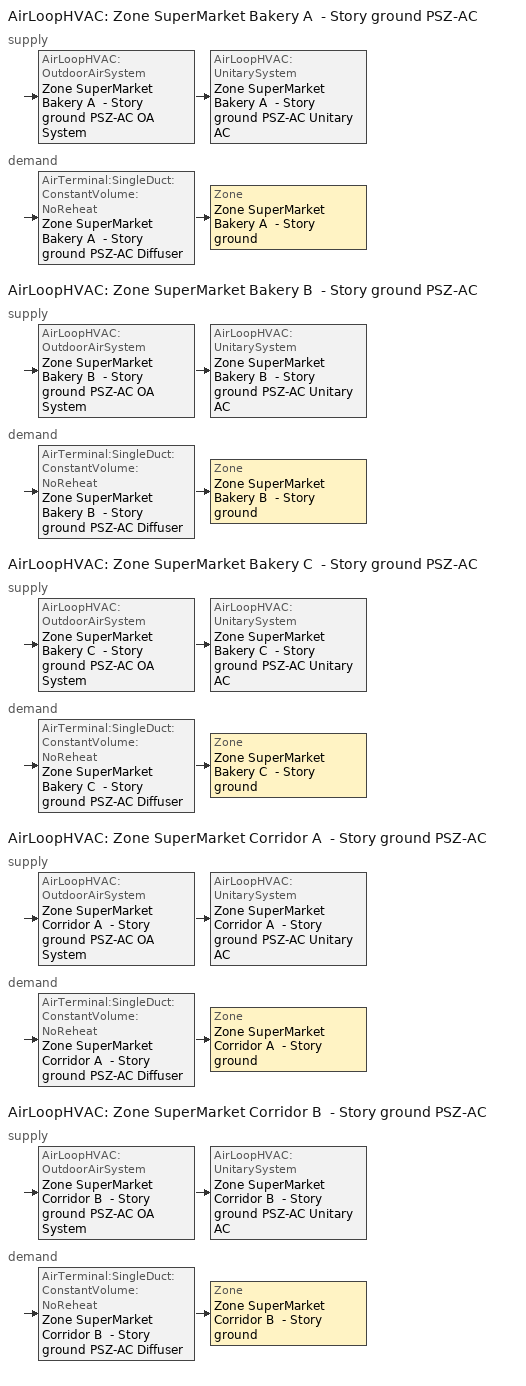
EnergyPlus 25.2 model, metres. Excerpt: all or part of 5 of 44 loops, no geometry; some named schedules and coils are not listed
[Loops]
AirLoopHVAC 'Zone SuperMarket Bakery A  - Story ground PSZ-AC'
 supply: AirLoopHVAC:OutdoorAirSystem 'Zone SuperMarket Bakery A  - Story ground PSZ-AC OA System' > AirLoopHVAC:UnitarySystem 'Zone SuperMarket Bakery A  - Story ground PSZ-AC Unitary AC'
 demand: AirTerminal:SingleDuct:ConstantVolume:NoReheat 'Zone SuperMarket Bakery A  - Story ground PSZ-AC Diffuser' > Zone 'Zone SuperMarket Bakery A  - Story ground'
AirLoopHVAC 'Zone SuperMarket Bakery B  - Story ground PSZ-AC'
 supply: AirLoopHVAC:OutdoorAirSystem 'Zone SuperMarket Bakery B  - Story ground PSZ-AC OA System' > AirLoopHVAC:UnitarySystem 'Zone SuperMarket Bakery B  - Story ground PSZ-AC Unitary AC'
 demand: AirTerminal:SingleDuct:ConstantVolume:NoReheat 'Zone SuperMarket Bakery B  - Story ground PSZ-AC Diffuser' > Zone 'Zone SuperMarket Bakery B  - Story ground'
AirLoopHVAC 'Zone SuperMarket Bakery C  - Story ground PSZ-AC'
 supply: AirLoopHVAC:OutdoorAirSystem 'Zone SuperMarket Bakery C  - Story ground PSZ-AC OA System' > AirLoopHVAC:UnitarySystem 'Zone SuperMarket Bakery C  - Story ground PSZ-AC Unitary AC'
 demand: AirTerminal:SingleDuct:ConstantVolume:NoReheat 'Zone SuperMarket Bakery C  - Story ground PSZ-AC Diffuser' > Zone 'Zone SuperMarket Bakery C  - Story ground'
AirLoopHVAC 'Zone SuperMarket Corridor A  - Story ground PSZ-AC'
 supply: AirLoopHVAC:OutdoorAirSystem 'Zone SuperMarket Corridor A  - Story ground PSZ-AC OA System' > AirLoopHVAC:UnitarySystem 'Zone SuperMarket Corridor A  - Story ground PSZ-AC Unitary AC'
 demand: AirTerminal:SingleDuct:ConstantVolume:NoReheat 'Zone SuperMarket Corridor A  - Story ground PSZ-AC Diffuser' > Zone 'Zone SuperMarket Corridor A  - Story ground'
AirLoopHVAC 'Zone SuperMarket Corridor B  - Story ground PSZ-AC'
 supply: AirLoopHVAC:OutdoorAirSystem 'Zone SuperMarket Corridor B  - Story ground PSZ-AC OA System' > AirLoopHVAC:UnitarySystem 'Zone SuperMarket Corridor B  - Story ground PSZ-AC Unitary AC'
 demand: AirTerminal:SingleDuct:ConstantVolume:NoReheat 'Zone SuperMarket Corridor B  - Story ground PSZ-AC Diffuser' > Zone 'Zone SuperMarket Corridor B  - Story ground'
[ZoneControl:Thermostat] Temperature Difference Between Cutout And Setpoint {deltaC}=0
Name | Zone or ZoneList | Control Type Schedule | Control 1
Zone SuperMarket Bakery A  - Story ground Thermostat | Zone SuperMarket Bakery A  - Story ground | Zone SuperMarket Bakery A  - Story ground Thermostat Schedule | SuperMarket Bakery - 90.1-2019 Thermostat 1
Zone SuperMarket Bakery B  - Story ground Thermostat | Zone SuperMarket Bakery B  - Story ground | Zone SuperMarket Bakery B  - Story ground Thermostat Schedule | SuperMarket Bakery - 90.1-2019 Thermostat 2
Zone SuperMarket Bakery C  - Story ground Thermostat | Zone SuperMarket Bakery C  - Story ground | Zone SuperMarket Bakery C  - Story ground Thermostat Schedule | SuperMarket Bakery - 90.1-2019 Thermostat
Zone SuperMarket Corridor A  - Story ground Thermostat | Zone SuperMarket Corridor A  - Story ground | Zone SuperMarket Corridor A  - Story ground Thermostat Schedule | SuperMarket Corridor - 90.1-2019 Thermostat 1
Zone SuperMarket Corridor B  - Story ground Thermostat | Zone SuperMarket Corridor B  - Story ground | Zone SuperMarket Corridor B  - Story ground Thermostat Schedule | SuperMarket Corridor - 90.1-2019 Thermostat 2
[ThermostatSetpoint:DualSetpoint]
Name | Heating Setpoint Temperature Schedule | Cooling Setpoint Temperature Schedule
SuperMarket Bakery - 90.1-2019 Thermostat 1; SuperMarket Bakery - 90.1-2019 Thermostat 2; SuperMarket Bakery - 90.1-2019 Thermostat | SuperMarket HtgSetp_Enduse | SuperMarket ClgSetp_Enduse
SuperMarket Corridor - 90.1-2019 Thermostat 1; SuperMarket Corridor - 90.1-2019 Thermostat 2 | SuperMarket HtgSetp | SuperMarket ClgSetp
[Fan:ZoneExhaust] Availability Schedule=Always On Discrete; Fan Total Efficiency=0.455889; Pressure Rise {Pa}=124.544; Flow Fraction Schedule=Always On Discrete; System Availability Manager Coupling Mode=Decoupled
Name | Maximum Flow Rate {m3/s}
Zone SuperMarket Bakery A  - Story ground Exhaust Fan; Zone SuperMarket Bakery C  - Story ground Exhaust Fan | 0.114032
Zone SuperMarket Bakery B  - Story ground Exhaust Fan | 1.08867
[AirTerminal:SingleDuct:ConstantVolume:NoReheat] Availability Schedule=Always On Discrete; Maximum Air Flow Rate {m3/s}=AutoSize
Zone SuperMarket Bakery A  - Story ground PSZ-AC Diffuser; Zone SuperMarket Bakery B  - Story ground PSZ-AC Diffuser; Zone SuperMarket Bakery C  - Story ground PSZ-AC Diffuser; Zone SuperMarket Corridor A  - Story ground PSZ-AC Diffuser; Zone SuperMarket Corridor B  - Story ground PSZ-AC Diffuser
[Zone equipment]
Zone SuperMarket Bakery A  - Story ground: Zone SuperMarket Bakery A  - Story ground Exhaust Fan, Zone SuperMarket Bakery A  - Story ground PSZ-AC Diffuser
Zone SuperMarket Bakery B  - Story ground: Zone SuperMarket Bakery B  - Story ground Exhaust Fan, Zone SuperMarket Bakery B  - Story ground PSZ-AC Diffuser
Zone SuperMarket Bakery C  - Story ground: Zone SuperMarket Bakery C  - Story ground Exhaust Fan, Zone SuperMarket Bakery C  - Story ground PSZ-AC Diffuser
Zone SuperMarket Corridor A  - Story ground: Zone SuperMarket Corridor A  - Story ground PSZ-AC Diffuser
Zone SuperMarket Corridor B  - Story ground: Zone SuperMarket Corridor B  - Story ground PSZ-AC Diffuser
[Sizing:Zone] Zone Cooling Design Supply Air Temperature Input Method=SupplyAirTemperature; Zone Cooling Design Supply Air Temperature {C}=12.7778; Zone Cooling Design Supply Air Temperature Difference {deltaC}=11.11; Zone Heating Design Supply Air Temperature Input Method=SupplyAirTemperature; Zone Heating Design Supply Air Temperature {C}=50; Zone Heating Design Supply Air Temperature Difference {deltaC}=11.11; Zone Cooling Design Supply Air Humidity Ratio {kgWater/kgDryAir}=0.0085; Zone Heating Design Supply Air Humidity Ratio {kgWater/kgDryAir}=0.008; Cooling Design Air Flow Method=DesignDay; Cooling Design Air Flow Rate {m3/s}=0; Cooling Minimum Air Flow per Zone Floor Area {m3/s-m2}=0.000762; Cooling Minimum Air Flow {m3/s}=0; Cooling Minimum Air Flow Fraction=0; Heating Design Air Flow Method=DesignDay; Heating Design Air Flow Rate {m3/s}=0; Heating Maximum Air Flow per Zone Floor Area {m3/s-m2}=0.002032; Heating Maximum Air Flow {m3/s}=0.141576; Heating Maximum Air Flow Fraction=1; Account for Dedicated Outdoor Air System=No; Zone Load Sizing Method=Sensible Load Only No Latent Load; Zone Latent Cooling Design Supply Air Humidity Ratio Input Method=HumidityRatioDifference; Zone Cooling Design Supply Air Humidity Ratio Difference {kgWater/kgDryAir}=0.005; Zone Latent Heating Design Supply Air Humidity Ratio Input Method=HumidityRatioDifference; Zone Humidification Design Supply Air Humidity Ratio Difference {kgWater/kgDryAir}=0.005; Type of Space Sum to Use=Coincident; Heating Coil Sizing Method=None; Maximum Heating Capacity To Cooling Load Sizing Ratio {W/W}=1
Name | Design Specification Outdoor Air Object
Zone SuperMarket Bakery A  - Story ground; Zone SuperMarket Bakery B  - Story ground; Zone SuperMarket Bakery C  - Story ground | SuperMarket Bakery Ventilation
Zone SuperMarket Corridor A  - Story ground; Zone SuperMarket Corridor B  - Story ground | SuperMarket Corridor Ventilation
[DesignSpecification:OutdoorAir] Outdoor Air Method=Sum; Outdoor Air Flow per Zone {m3/s}=0; Outdoor Air Flow Air Changes per Hour {1/hr}=0
Name | Outdoor Air Flow per Person {m3/s-person} | Outdoor Air Flow per Zone Floor Area {m3/s-m2}
SuperMarket Bakery Ventilation | 0.00353961 | 0.0009144
SuperMarket Corridor Ventilation | 0 | 0.0003048
[AirLoopHVAC] Design Supply Air Flow Rate {m3/s}=AutoSize; Design Return Air Flow Fraction of Supply Air Flow=1
Zone SuperMarket Bakery A  - Story ground PSZ-AC; Zone SuperMarket Bakery B  - Story ground PSZ-AC; Zone SuperMarket Bakery C  - Story ground PSZ-AC; Zone SuperMarket Corridor A  - Story ground PSZ-AC; Zone SuperMarket Corridor B  - Story ground PSZ-AC
[Sizing:System] Type of Load to Size On=Sensible; Design Outdoor Air Flow Rate {m3/s}=Autosize; Central Heating Maximum System Air Flow Ratio=1; Preheat Design Temperature {C}=7.22222; Preheat Design Humidity Ratio {kgWater/kgDryAir}=0.008; Precool Design Temperature {C}=12.7778; Precool Design Humidity Ratio {kgWater/kgDryAir}=0.008; Central Cooling Design Supply Air Temperature {C}=12.7778; Central Heating Design Supply Air Temperature {C}=50; Type of Zone Sum to Use=Coincident; 100% Outdoor Air in Cooling=No; 100% Outdoor Air in Heating=No; Central Cooling Design Supply Air Humidity Ratio {kgWater/kgDryAir}=0.0085; Central Heating Design Supply Air Humidity Ratio {kgWater/kgDryAir}=0.008; Cooling Supply Air Flow Rate Method=DesignDay; Cooling Supply Air Flow Rate {m3/s}=0; Cooling Supply Air Flow Rate Per Floor Area {m3/s-m2}=0.00996765; Cooling Fraction of Autosized Cooling Supply Air Flow Rate=1; Cooling Supply Air Flow Rate Per Unit Cooling Capacity {m3/s-W}=3.94755e-05; Heating Supply Air Flow Rate Method=DesignDay; Heating Supply Air Flow Rate {m3/s}=0; Heating Supply Air Flow Rate Per Floor Area {m3/s-m2}=0.00996765; Heating Fraction of Autosized Heating Supply Air Flow Rate=1; Heating Fraction of Autosized Cooling Supply Air Flow Rate=1; Heating Supply Air Flow Rate Per Unit Heating Capacity {m3/s-W}=3.15882e-05; System Outdoor Air Method=ZoneSum; Zone Maximum Outdoor Air Fraction=1; Cooling Design Capacity Method=CoolingDesignCapacity; Cooling Design Capacity {W}=Autosize; Cooling Design Capacity Per Floor Area {W/m2}=234.7; Fraction of Autosized Cooling Design Capacity=1; Heating Design Capacity Method=HeatingDesignCapacity; Heating Design Capacity {W}=Autosize; Heating Design Capacity Per Floor Area {W/m2}=157; Fraction of Autosized Heating Design Capacity=1; Central Cooling Capacity Control Method=OnOff; Occupant Diversity=Autosize; Heating Coil Sizing Method=None; Maximum Heating Capacity To Cooling Capacity Sizing Ratio {W/W}=1
Zone SuperMarket Bakery A  - Story ground PSZ-AC; Zone SuperMarket Bakery B  - Story ground PSZ-AC; Zone SuperMarket Bakery C  - Story ground PSZ-AC; Zone SuperMarket Corridor A  - Story ground PSZ-AC; Zone SuperMarket Corridor B  - Story ground PSZ-AC
[Controller:OutdoorAir] Minimum Outdoor Air Flow Rate {m3/s}=Autosize; Maximum Outdoor Air Flow Rate {m3/s}=Autosize; Economizer Control Type=NoEconomizer; Economizer Control Action Type=ModulateFlow; Economizer Maximum Limit Dry-Bulb Temperature {C}=28; Economizer Maximum Limit Enthalpy {J/kg}=64000; Lockout Type=NoLockout; Minimum Limit Type=FixedMinimum; Minimum Outdoor Air Schedule=Always On Discrete; High Humidity Control=No; High Humidity Outdoor Air Flow Ratio=1; Control High Indoor Humidity Based on Outdoor Humidity Ratio=Yes; Heat Recovery Bypass Control Type=BypassWhenWithinEconomizerLimits; Economizer Operation Staging=InterlockedWithMechanicalCooling
Name | Mechanical Ventilation Controller
Zone SuperMarket Bakery A  - Story ground PSZ-AC OA System Controller | Controller Mechanical Ventilation 34
Zone SuperMarket Bakery B  - Story ground PSZ-AC OA System Controller | Controller Mechanical Ventilation 36
Zone SuperMarket Bakery C  - Story ground PSZ-AC OA System Controller | Controller Mechanical Ventilation 35
Zone SuperMarket Corridor A  - Story ground PSZ-AC OA System Controller | Controller Mechanical Ventilation 1
Zone SuperMarket Corridor B  - Story ground PSZ-AC OA System Controller | Controller Mechanical Ventilation 2
[Controller:MechanicalVentilation] Availability Schedule=Always On Discrete; Demand Controlled Ventilation=No; System Outdoor Air Method=ZoneSum
Name | Zone or ZoneList Name 1 | Design Specification Outdoor Air Object Name 1
Controller Mechanical Ventilation 34 | Zone SuperMarket Bakery A  - Story ground | SuperMarket Bakery Ventilation
Controller Mechanical Ventilation 36 | Zone SuperMarket Bakery B  - Story ground | SuperMarket Bakery Ventilation
Controller Mechanical Ventilation 35 | Zone SuperMarket Bakery C  - Story ground | SuperMarket Bakery Ventilation
Controller Mechanical Ventilation 1 | Zone SuperMarket Corridor A  - Story ground | SuperMarket Corridor Ventilation
Controller Mechanical Ventilation 2 | Zone SuperMarket Corridor B  - Story ground | SuperMarket Corridor Ventilation
[SetpointManager:MixedAir] Control Variable=Temperature
Name | Setpoint Node or NodeList
Zone SuperMarket Bakery A  - Story ground PSZ-AC Mixed Air Node OS Default SPM | Zone SuperMarket Bakery A  - Story ground PSZ-AC Mixed Air Node
Zone SuperMarket Bakery B  - Story ground PSZ-AC Mixed Air Node OS Default SPM | Zone SuperMarket Bakery B  - Story ground PSZ-AC Mixed Air Node
Zone SuperMarket Bakery C  - Story ground PSZ-AC Mixed Air Node OS Default SPM | Zone SuperMarket Bakery C  - Story ground PSZ-AC Mixed Air Node
Zone SuperMarket Corridor A  - Story ground PSZ-AC Mixed Air Node OS Default SPM | Zone SuperMarket Corridor A  - Story ground PSZ-AC Mixed Air Node
Zone SuperMarket Corridor B  - Story ground PSZ-AC Mixed Air Node OS Default SPM | Zone SuperMarket Corridor B  - Story ground PSZ-AC Mixed Air Node
[AirLoopHVAC:UnitarySystem] Control Type=Load; Dehumidification Control Type=None; Availability Schedule=Always On Discrete; Fan Placement=DrawThrough; Supply Air Fan Operating Mode Schedule=Always On Discrete; DX Heating Coil Sizing Ratio=1; Use DOAS DX Cooling Coil=No; Minimum Supply Air Temperature {C}=2; Latent Load Control=SensibleOnlyLoadControl; Cooling Supply Air Flow Rate Method=SupplyAirFlowRate; Cooling Supply Air Flow Rate {m3/s}=Autosize; Heating Supply Air Flow Rate Method=SupplyAirFlowRate; Heating Supply Air Flow Rate {m3/s}=Autosize; No Load Supply Air Flow Rate Method=None; No Load Supply Air Flow Rate Control Set To Low Speed=Yes; Maximum Supply Air Temperature {C}=80; Maximum Outdoor Dry-Bulb Temperature for Supplemental Heater Operation {C}=21; Ancillary On-Cycle Electric Power {W}=0; Ancillary Off-Cycle Electric Power {W}=0
Name | Controlling Zone or Thermostat Location | Supply Fan | Heating Coil | Cooling Coil | Supplemental Heating Coil
Zone SuperMarket Bakery A  - Story ground PSZ-AC Unitary AC | Zone SuperMarket Bakery A  - Story ground | Zone SuperMarket Bakery A  - Story ground PSZ-AC Fan | Zone SuperMarket Bakery A  - Story ground PSZ-AC Water Htg Coil | Zone SuperMarket Bakery A  - Story ground PSZ-AC 1spd DX AC Clg Coil | Zone SuperMarket Bakery A  - Story ground PSZ-AC Electric Backup Htg Coil
Zone SuperMarket Bakery B  - Story ground PSZ-AC Unitary AC | Zone SuperMarket Bakery B  - Story ground | Zone SuperMarket Bakery B  - Story ground PSZ-AC Fan | Zone SuperMarket Bakery B  - Story ground PSZ-AC Water Htg Coil | Zone SuperMarket Bakery B  - Story ground PSZ-AC 1spd DX AC Clg Coil | Zone SuperMarket Bakery B  - Story ground PSZ-AC Electric Backup Htg Coil
Zone SuperMarket Bakery C  - Story ground PSZ-AC Unitary AC | Zone SuperMarket Bakery C  - Story ground | Zone SuperMarket Bakery C  - Story ground PSZ-AC Fan | Zone SuperMarket Bakery C  - Story ground PSZ-AC Water Htg Coil | Zone SuperMarket Bakery C  - Story ground PSZ-AC 1spd DX AC Clg Coil | Zone SuperMarket Bakery C  - Story ground PSZ-AC Electric Backup Htg Coil
Zone SuperMarket Corridor A  - Story ground PSZ-AC Unitary AC | Zone SuperMarket Corridor A  - Story ground | Zone SuperMarket Corridor A  - Story ground PSZ-AC Fan | Zone SuperMarket Corridor A  - Story ground PSZ-AC Water Htg Coil | Zone SuperMarket Corridor A  - Story ground PSZ-AC 1spd DX AC Clg Coil | Zone SuperMarket Corridor A  - Story ground PSZ-AC Electric Backup Htg Coil
Zone SuperMarket Corridor B  - Story ground PSZ-AC Unitary AC | Zone SuperMarket Corridor B  - Story ground | Zone SuperMarket Corridor B  - Story ground PSZ-AC Fan | Zone SuperMarket Corridor B  - Story ground PSZ-AC Water Htg Coil | Zone SuperMarket Corridor B  - Story ground PSZ-AC 1spd DX AC Clg Coil | Zone SuperMarket Corridor B  - Story ground PSZ-AC Electric Backup Htg Coil
[Fan:OnOff] Availability Schedule=Always On Discrete; Fan Total Efficiency=0.54; Pressure Rise {Pa}=622.722; Maximum Flow Rate {m3/s}=Autosize; Motor Efficiency=0.9; Motor In Airstream Fraction=1
Name | Fan Power Ratio Function of Speed Ratio Curve | Fan Efficiency Ratio Function of Speed Ratio Curve
Zone SuperMarket Bakery A  - Story ground PSZ-AC Fan | Fan On Off Power Curve 33 | Fan On Off Efficiency Curve 33
Zone SuperMarket Bakery B  - Story ground PSZ-AC Fan | Fan On Off Power Curve 35 | Fan On Off Efficiency Curve 35
Zone SuperMarket Bakery C  - Story ground PSZ-AC Fan | Fan On Off Power Curve 34 | Fan On Off Efficiency Curve 34
Zone SuperMarket Corridor A  - Story ground PSZ-AC Fan | Fan On Off Power Curve | Fan On Off Efficiency Curve
Zone SuperMarket Corridor B  - Story ground PSZ-AC Fan | Fan On Off Power Curve 1 | Fan On Off Efficiency Curve 1
[Coil:Cooling:DX:SingleSpeed] Availability Schedule=Always On Discrete; Gross Rated Total Cooling Capacity {W}=Autosize; Gross Rated Sensible Heat Ratio=Autosize; Gross Rated Cooling COP {W/W}=3; Rated Air Flow Rate {m3/s}=Autosize; Rated Evaporator Fan Power Per Volume Flow Rate 2017 {W/(m3/s)}=773.3; Rated Evaporator Fan Power Per Volume Flow Rate 2023 {W/(m3/s)}=934.4; Minimum Outdoor Dry-Bulb Temperature for Compressor Operation {C}=-25; Nominal Time for Condensate Removal to Begin {s}=0; Ratio of Initial Moisture Evaporation Rate and Steady State Latent Capacity=0; Maximum Cycling Rate {cycles/hr}=0; Latent Capacity Time Constant {s}=0; Condenser Type=AirCooled; Evaporative Condenser Effectiveness=0.9; Evaporative Condenser Air Flow Rate {m3/s}=Autosize; Evaporative Condenser Pump Rated Power Consumption {W}=Autosize; Crankcase Heater Capacity {W}=0; Maximum Outdoor Dry-Bulb Temperature for Crankcase Heater Operation {C}=10; Basin Heater Capacity {W/K}=0; Basin Heater Setpoint Temperature {C}=2
Name | Total Cooling Capacity Function of Temperature Curve | Total Cooling Capacity Function of Flow Fraction Curve | Energy Input Ratio Function of Temperature Curve | Energy Input Ratio Function of Flow Fraction Curve | Part Load Fraction Correlation Curve
Zone SuperMarket Bakery A  - Story ground PSZ-AC 1spd DX AC Clg Coil | Curve Biquadratic 135 | Curve Quadratic 202 | Curve Biquadratic 136 | Curve Quadratic 203 | Curve Quadratic 204
Zone SuperMarket Bakery B  - Story ground PSZ-AC 1spd DX AC Clg Coil | Curve Biquadratic 143 | Curve Quadratic 214 | Curve Biquadratic 144 | Curve Quadratic 215 | Curve Quadratic 216
Zone SuperMarket Bakery C  - Story ground PSZ-AC 1spd DX AC Clg Coil | Curve Biquadratic 139 | Curve Quadratic 208 | Curve Biquadratic 140 | Curve Quadratic 209 | Curve Quadratic 210
Zone SuperMarket Corridor A  - Story ground PSZ-AC 1spd DX AC Clg Coil | Curve Biquadratic 3 | Curve Quadratic 4 | Curve Biquadratic 4 | Curve Quadratic 5 | Curve Quadratic 6
Zone SuperMarket Corridor B  - Story ground PSZ-AC 1spd DX AC Clg Coil | Curve Biquadratic 7 | Curve Quadratic 10 | Curve Biquadratic 8 | Curve Quadratic 11 | Curve Quadratic 12
[Coil:Heating:Electric] Availability Schedule=Always On Discrete; Efficiency=1; Nominal Capacity {W}=Autosize
Zone SuperMarket Bakery A  - Story ground PSZ-AC Electric Backup Htg Coil; Zone SuperMarket Bakery B  - Story ground PSZ-AC Electric Backup Htg Coil; Zone SuperMarket Bakery C  - Story ground PSZ-AC Electric Backup Htg Coil; Zone SuperMarket Corridor A  - Story ground PSZ-AC Electric Backup Htg Coil; Zone SuperMarket Corridor B  - Story ground PSZ-AC Electric Backup Htg Coil
[SetpointManager:SingleZone:Reheat] Control Variable=Temperature; Minimum Supply Air Temperature {C}=12.7778; Maximum Supply Air Temperature {C}=50
Name | Control Zone | Setpoint Node or NodeList
Zone SuperMarket Bakery A  - Story ground Setpoint Manager SZ Reheat | Zone SuperMarket Bakery A  - Story ground | Zone SuperMarket Bakery A  - Story ground PSZ-AC Supply Outlet Node
Zone SuperMarket Bakery B  - Story ground Setpoint Manager SZ Reheat | Zone SuperMarket Bakery B  - Story ground | Zone SuperMarket Bakery B  - Story ground PSZ-AC Supply Outlet Node
Zone SuperMarket Bakery C  - Story ground Setpoint Manager SZ Reheat | Zone SuperMarket Bakery C  - Story ground | Zone SuperMarket Bakery C  - Story ground PSZ-AC Supply Outlet Node
Zone SuperMarket Corridor A  - Story ground Setpoint Manager SZ Reheat | Zone SuperMarket Corridor A  - Story ground | Zone SuperMarket Corridor A  - Story ground PSZ-AC Supply Outlet Node
Zone SuperMarket Corridor B  - Story ground Setpoint Manager SZ Reheat | Zone SuperMarket Corridor B  - Story ground | Zone SuperMarket Corridor B  - Story ground PSZ-AC Supply Outlet Node
[Schedule:Day:Interval]
SuperMarket HtgSetp_Enduse Default|Wknd|Wkdy Day; SuperMarket HtgSetp_Enduse Default; SuperMarket HtgSetp_Enduse Summer Design Day; SuperMarket HtgSetp_Enduse Winter Design Day: No, 24:00, 19.5
[Schedule:Week:Daily]
SuperMarket HtgSetp_Enduse Week Rule - Jan1-Dec31: SuperMarket HtgSetp_Enduse Default|Wknd|Wkdy Day, SuperMarket HtgSetp_Enduse Default|Wknd|Wkdy Day, SuperMarket HtgSetp_Enduse Default|Wknd|Wkdy Day, SuperMarket HtgSetp_Enduse Default|Wknd|Wkdy Day, SuperMarket HtgSetp_Enduse Default|Wknd|Wkdy Day, SuperMarket HtgSetp_Enduse Default|Wknd|Wkdy Day, SuperMarket HtgSetp_Enduse Default|Wknd|Wkdy Day, SuperMarket HtgSetp_Enduse Default, SuperMarket HtgSetp_Enduse Summer Design Day, SuperMarket HtgSetp_Enduse Winter Design Day, SuperMarket HtgSetp_Enduse Default, SuperMarket HtgSetp_Enduse Default
SuperMarket ClgSetp_Enduse Week Rule - Jan1-Dec31: SuperMarket ClgSetp_Enduse Default|Wknd|Wkdy Day, SuperMarket ClgSetp_Enduse Default|Wknd|Wkdy Day, SuperMarket ClgSetp_Enduse Default|Wknd|Wkdy Day, SuperMarket ClgSetp_Enduse Default|Wknd|Wkdy Day, SuperMarket ClgSetp_Enduse Default|Wknd|Wkdy Day, SuperMarket ClgSetp_Enduse Default|Wknd|Wkdy Day, SuperMarket ClgSetp_Enduse Default|Wknd|Wkdy Day, SuperMarket ClgSetp_Enduse Default, SuperMarket ClgSetp_Enduse Summer Design Day, SuperMarket ClgSetp_Enduse Winter Design Day, SuperMarket ClgSetp_Enduse Default, SuperMarket ClgSetp_Enduse Default
SuperMarket HtgSetp Week Rule - Jan1-Dec31: SuperMarket HtgSetp Default, SuperMarket HtgSetp Default, SuperMarket HtgSetp Default, SuperMarket HtgSetp Default, SuperMarket HtgSetp Default, SuperMarket HtgSetp Default, SuperMarket HtgSetp Default, SuperMarket HtgSetp Default, SuperMarket HtgSetp Summer Design Day, SuperMarket HtgSetp Winter Design Day, SuperMarket HtgSetp Default, SuperMarket HtgSetp Default
SuperMarket ClgSetp Week Rule - Jan1-Dec31: SuperMarket ClgSetp Default, SuperMarket ClgSetp Default, SuperMarket ClgSetp Default, SuperMarket ClgSetp Default, SuperMarket ClgSetp Default, SuperMarket ClgSetp Default, SuperMarket ClgSetp Default, SuperMarket ClgSetp Default, SuperMarket ClgSetp Summer Design Day, SuperMarket ClgSetp Winter Design Day, SuperMarket ClgSetp Default, SuperMarket ClgSetp Default
[Schedule:Year]
SuperMarket HtgSetp_Enduse: SuperMarket HtgSetp_Enduse Week Rule - Jan1-Dec31, 1, 1, 12, 31
SuperMarket ClgSetp_Enduse: SuperMarket ClgSetp_Enduse Week Rule - Jan1-Dec31, 1, 1, 12, 31
SuperMarket HtgSetp: SuperMarket HtgSetp Week Rule - Jan1-Dec31, 1, 1, 12, 31
SuperMarket ClgSetp: SuperMarket ClgSetp Week Rule - Jan1-Dec31, 1, 1, 12, 31
[Schedule:Compact]
Zone SuperMarket Bakery A  - Story ground Thermostat Schedule; Zone SuperMarket Bakery B  - Story ground Thermostat Schedule; Zone SuperMarket Bakery C  - Story ground Thermostat Schedule; Zone SuperMarket Corridor A  - Story ground Thermostat Schedule; Zone SuperMarket Corridor B  - Story ground Thermostat Schedule: Through: 12/31, For: AllDays, Until: 24:00, 4
[Schedule:Constant]
Always On Discrete: Hourly Value=1
[Curve:Exponent] Coefficient1 Constant=1; Coefficient2 Constant=0; Coefficient3 Constant=0; Minimum Value of x {BasedOnField A2}=0; Maximum Value of x {BasedOnField A2}=1
Fan On Off Power Curve 33; Fan On Off Power Curve 35; Fan On Off Power Curve 34; Fan On Off Power Curve; Fan On Off Power Curve 1
[Curve:Cubic] Coefficient1 Constant=1; Coefficient2 x=0; Coefficient3 x**2=0; Coefficient4 x**3=0; Minimum Value of x {BasedOnField A2}=0; Maximum Value of x {BasedOnField A2}=1
Fan On Off Efficiency Curve 33; Fan On Off Efficiency Curve 35; Fan On Off Efficiency Curve 34; Fan On Off Efficiency Curve; Fan On Off Efficiency Curve 1
[Curve:Biquadratic] Minimum Value of x {BasedOnField A2}=-100; Maximum Value of x {BasedOnField A2}=100; Minimum Value of y {BasedOnField A3}=-100; Maximum Value of y {BasedOnField A3}=100
Name | Coefficient1 Constant | Coefficient2 x | Coefficient3 x**2 | Coefficient4 y | Coefficient5 y**2 | Coefficient6 x*y
Curve Biquadratic 135; Curve Biquadratic 143; Curve Biquadratic 139; Curve Biquadratic 3; Curve Biquadratic 7 | 0.971212 | -0.0152755 | 0.00144345 | -0.00039321 | -6.8364e-06 | -0.000290596
Curve Biquadratic 136; Curve Biquadratic 144; Curve Biquadratic 140; Curve Biquadratic 4; Curve Biquadratic 8 | 0.286871 | 0.0239022 | -0.000810648 | 0.0134585 | 0.000338936 | -0.000487004
[Curve:Quadratic]
Name | Coefficient1 Constant | Coefficient2 x | Coefficient3 x**2 | Minimum Value of x {BasedOnField A2} | Maximum Value of x {BasedOnField A2} | Minimum Curve Output {BasedOnField A3} | Maximum Curve Output {BasedOnField A3}
Curve Quadratic 202; Curve Quadratic 203; Curve Quadratic 214; Curve Quadratic 215; Curve Quadratic 208; Curve Quadratic 209; Curve Quadratic 4; Curve Quadratic 5; Curve Quadratic 10; Curve Quadratic 11 | 1 | 0 | 0 | -100 | 100
Curve Quadratic 204; Curve Quadratic 216; Curve Quadratic 210; Curve Quadratic 6; Curve Quadratic 12 | 0.909496 | 0.0986477 | -0.00819488 | 0 | 1 | 0.7 | 1
